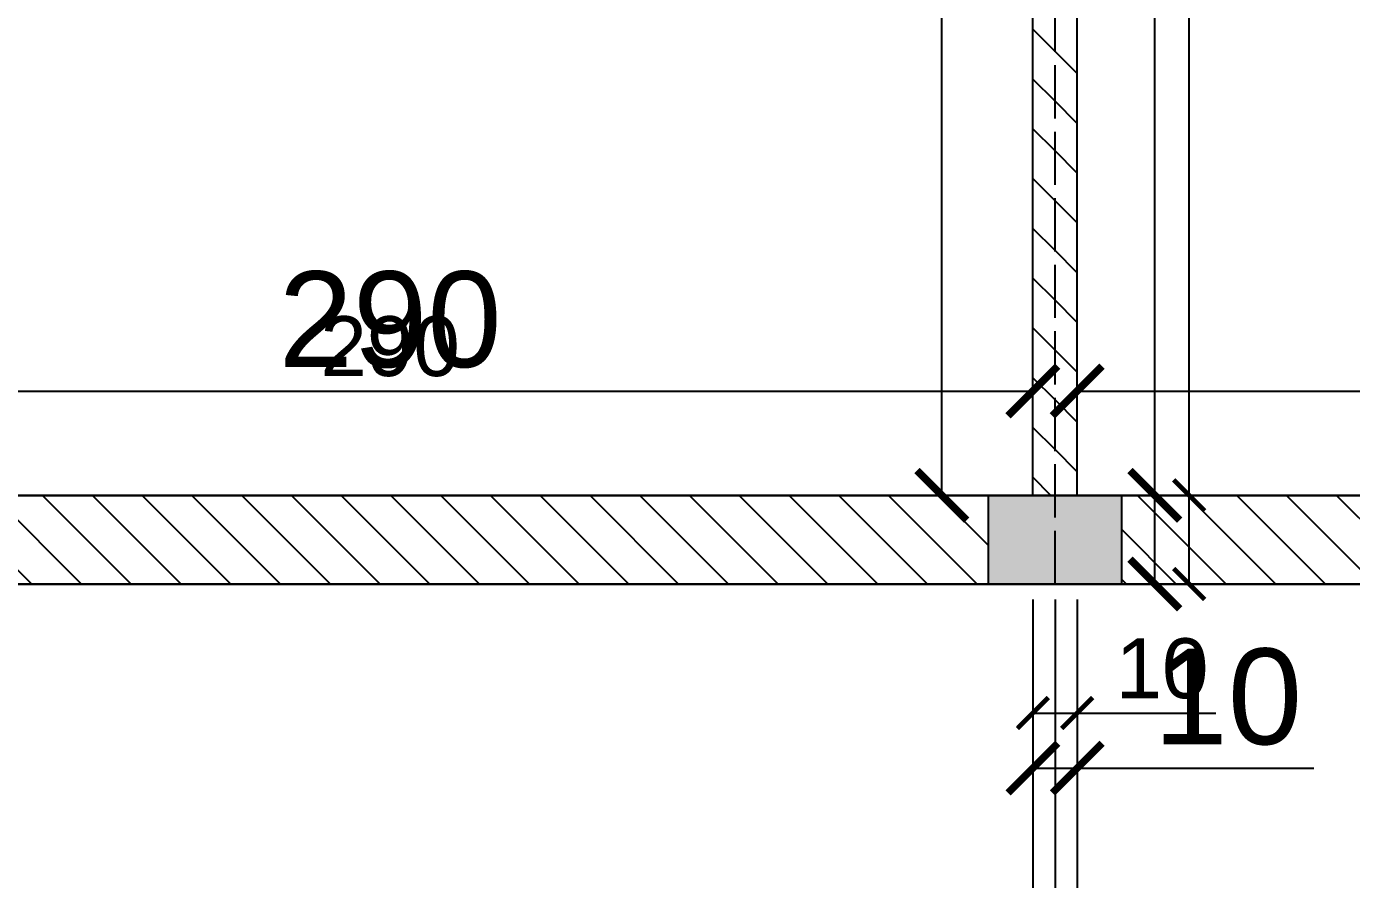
# Model space of a CAD drawing. Header units: millimetres. Extents: x -26398 to 135532, y -376633 to 43268.
# Drawn here: x 37379.8 to 37678.7, y -147700.8 to -147508.4 of the extents above; entities that cross this region are included whole.
import ezdxf

# ---------------------------------------------------------------- set-up
doc = ezdxf.new("R2010")
doc.units = ezdxf.units.MM
doc.linetypes.add('ACAD_ISO02W100', pattern=[15, 12, -3])
for name, color, linetype in [('0 @ 5', 7, 'Continuous'), ('0 @ 8', 7, 'Continuous'), ('trục chia', 160, 'ACAD_ISO02W100'), ('TƯỜNG', 52, 'Continuous'), ('TƯỜNG @ 5', 52, 'Continuous'), ('TƯỜNG @ 8', 52, 'Continuous')]:
    doc.layers.add(name, color=color, linetype=linetype)
doc.styles.get("Standard").update_dxf_attribs({"font": 'arial.ttf'})
doc.dimstyles.new('SCALE dimmatbang', dxfattribs={"dimscale": 70, "dimtxt": 2.7, "dimasz": 1.4, "dimexe": 1.7, "dimexo": 0.7, "dimtad": 1, "dimtoh": 1, "dimdec": 1, "dimtxsty": 'Standard', "dimblk": 'ARCHTICK', "dimcen": 2.5, "dimclrd": 1, "dimclre": 256, "dimadec": 0, "dimazin": 0, "dimtfac": 1, "dimtdec": 1, "dimtmove": 0, "dimatfit": 3, "dimfxl": 1, "dimarcsym": 0})

# ---------------------------------------------------------------- blocks, each defined once
blk = doc.blocks.new('_ArchTick')
at = {"color": 0, "linetype": 'ByBlock', "const_width": 0.15}
blk.add_lwpolyline([(-0.5, -0.5), (0.5, 0.5)], dxfattribs=at)
blk = doc.blocks.new('*D6437')
at = {"color": 1, "lineweight": -2, "transparency": 16777216}
for p, q in [((37634.3, -147614.16), (37634.3, -147376.16)), ((37634.3, -147376.16), (37670.54, -147376.16)), ((37634.3, -147634.16), (37634.3, -147614.16))]:
    blk.add_line(p, q, dxfattribs=at)
at = {"lineweight": -2, "transparency": 16777216}
for p, q in [((37632.88, -147614.16), (37647.9, -147614.16)), ((37632.88, -147634.16), (37647.9, -147634.16))]:
    blk.add_line(p, q, dxfattribs=at)
at = {"layer": 'DEFPOINTS', "color": 0, "transparency": 16777216}
for p in [(37627.28, -147614.16), (37634.3, -147614.16), (37627.28, -147634.16)]:
    blk.add_point(p, dxfattribs=at)
at = {"color": 1, "lineweight": -2, "transparency": 16777216, "xscale": 11.2, "yscale": 11.2, "zscale": 11.2}
for p, rotation in [((37634.3, -147614.16), 90), ((37634.3, -147634.16), 270)]:
    blk.add_blockref('_ArchTick', p, dxfattribs=dict(at, rotation=rotation))
at = {"color": 0, "transparency": 16777216, "insert": (37654.92, -147360.13), "char_height": 21.6, "attachment_point": 5}
blk.add_mtext('20', dxfattribs=at)
blk = doc.blocks.new('*D6438')
at = {"color": 1, "lineweight": -2, "transparency": 16777216}
for p, q in [((37642.03, -147614.16), (37642.03, -147376.16)), ((37642.03, -147376.16), (37664.68, -147376.16)), ((37642.03, -147634.16), (37642.03, -147614.16))]:
    blk.add_line(p, q, dxfattribs=at)
at = {"lineweight": -2, "transparency": 16777216}
for p, q in [((37630.78, -147614.16), (37650.53, -147614.16)), ((37630.78, -147634.16), (37650.53, -147634.16))]:
    blk.add_line(p, q, dxfattribs=at)
at = {"layer": 'DEFPOINTS', "color": 0, "transparency": 16777216}
for p in [(37627.28, -147614.16), (37642.03, -147614.16), (37627.28, -147634.16)]:
    blk.add_point(p, dxfattribs=at)
at = {"color": 1, "lineweight": -2, "transparency": 16777216, "xscale": 7, "yscale": 7, "zscale": 7}
for p, rotation in [((37642.03, -147614.16), 90), ((37642.03, -147634.16), 270)]:
    blk.add_blockref('_ArchTick', p, dxfattribs=dict(at, rotation=rotation))
at = {"color": 0, "transparency": 16777216, "insert": (37654.92, -147366.14), "char_height": 13.5, "attachment_point": 5}
blk.add_mtext('20', dxfattribs=at)
blk = doc.blocks.new('*D6653')
at = {"layer": 'DEFPOINTS', "color": 0, "transparency": 16777216}
for p in [(37606.78, -147590.63), (37316.78, -147614.16), (37606.78, -147614.16)]:
    blk.add_point(p, dxfattribs=at)
at = {"layer": 'TƯỜNG', "lineweight": -2, "transparency": 16777216}
for p, q in [((37316.78, -147608.56), (37316.78, -147577.03)), ((37606.78, -147608.56), (37606.78, -147577.03))]:
    blk.add_line(p, q, dxfattribs=at)
at = {"layer": 'TƯỜNG', "color": 1, "lineweight": -2, "transparency": 16777216}
blk.add_line((37316.78, -147590.63), (37606.78, -147590.63), dxfattribs=at)
at = {"layer": 'TƯỜNG', "color": 1, "lineweight": -2, "transparency": 16777216, "xscale": 11.2, "yscale": 11.2, "zscale": 11.2, "rotation": 180}
blk.add_blockref('_ArchTick', (37316.78, -147590.63), dxfattribs=at)
at = {"layer": 'TƯỜNG', "color": 1, "lineweight": -2, "transparency": 16777216, "xscale": 11.2, "yscale": 11.2, "zscale": 11.2}
blk.add_blockref('_ArchTick', (37606.78, -147590.63), dxfattribs=at)
at = {"layer": 'TƯỜNG', "color": 0, "transparency": 16777216, "insert": (37461.78, -147574.6), "char_height": 21.6, "attachment_point": 5}
blk.add_mtext('290', dxfattribs=at)
blk = doc.blocks.new('*D6654')
at = {"layer": 'DEFPOINTS', "color": 0, "transparency": 16777216}
for p in [(37606.78, -147590.63), (37316.78, -147614.16), (37606.78, -147614.16)]:
    blk.add_point(p, dxfattribs=at)
at = {"layer": 'TƯỜNG', "lineweight": -2, "transparency": 16777216}
for p, q in [((37316.78, -147610.66), (37316.78, -147582.13)), ((37606.78, -147610.66), (37606.78, -147582.13))]:
    blk.add_line(p, q, dxfattribs=at)
at = {"layer": 'TƯỜNG', "color": 1, "lineweight": -2, "transparency": 16777216}
blk.add_line((37316.78, -147590.63), (37606.78, -147590.63), dxfattribs=at)
at = {"layer": 'TƯỜNG', "color": 1, "lineweight": -2, "transparency": 16777216, "xscale": 7, "yscale": 7, "zscale": 7, "rotation": 180}
blk.add_blockref('_ArchTick', (37316.78, -147590.63), dxfattribs=at)
at = {"layer": 'TƯỜNG', "color": 1, "lineweight": -2, "transparency": 16777216, "xscale": 7, "yscale": 7, "zscale": 7}
blk.add_blockref('_ArchTick', (37606.78, -147590.63), dxfattribs=at)
at = {"layer": 'TƯỜNG', "color": 0, "transparency": 16777216, "insert": (37461.78, -147580.61), "char_height": 13.5, "attachment_point": 5}
blk.add_mtext('290', dxfattribs=at)
blk = doc.blocks.new('*D6656')
at = {"lineweight": -2, "transparency": 16777216}
for p, q in [((37601.18, -147244.16), (37572.63, -147244.16)), ((37601.18, -147614.16), (37572.63, -147614.16))]:
    blk.add_line(p, q, dxfattribs=at)
at = {"color": 1, "lineweight": -2, "transparency": 16777216}
blk.add_line((37586.23, -147614.16), (37586.23, -147244.16), dxfattribs=at)
at = {"layer": 'DEFPOINTS', "color": 0, "transparency": 16777216}
for p in [(37586.23, -147244.16), (37606.78, -147244.16), (37606.78, -147614.16)]:
    blk.add_point(p, dxfattribs=at)
at = {"color": 1, "lineweight": -2, "transparency": 16777216, "xscale": 11.2, "yscale": 11.2, "zscale": 11.2}
for p, rotation in [((37586.23, -147244.16), 90), ((37586.23, -147614.16), 270)]:
    blk.add_blockref('_ArchTick', p, dxfattribs=dict(at, rotation=rotation))
at = {"color": 0, "transparency": 16777216, "insert": (37570.19, -147429.16), "char_height": 21.6, "attachment_point": 5, "rotation": 90}
blk.add_mtext('370', dxfattribs=at)
blk = doc.blocks.new('*D6657')
at = {"lineweight": -2, "transparency": 16777216}
for p, q in [((37603.28, -147244.16), (37577.73, -147244.16)), ((37603.28, -147614.16), (37577.73, -147614.16))]:
    blk.add_line(p, q, dxfattribs=at)
at = {"color": 1, "lineweight": -2, "transparency": 16777216}
blk.add_line((37586.23, -147614.16), (37586.23, -147244.16), dxfattribs=at)
at = {"layer": 'DEFPOINTS', "color": 0, "transparency": 16777216}
for p in [(37586.23, -147244.16), (37606.78, -147244.16), (37606.78, -147614.16)]:
    blk.add_point(p, dxfattribs=at)
at = {"color": 1, "lineweight": -2, "transparency": 16777216, "xscale": 7, "yscale": 7, "zscale": 7}
for p, rotation in [((37586.23, -147244.16), 90), ((37586.23, -147614.16), 270)]:
    blk.add_blockref('_ArchTick', p, dxfattribs=dict(at, rotation=rotation))
at = {"color": 0, "transparency": 16777216, "insert": (37576.21, -147429.16), "char_height": 13.5, "attachment_point": 5, "rotation": 90}
blk.add_mtext('370', dxfattribs=at)
blk = doc.blocks.new('*D6659')
at = {"lineweight": -2, "transparency": 16777216}
for p, q in [((37616.78, -147608.56), (37616.78, -147577.03)), ((37906.78, -147608.56), (37906.78, -147577.03))]:
    blk.add_line(p, q, dxfattribs=at)
at = {"color": 1, "lineweight": -2, "transparency": 16777216}
blk.add_line((37616.78, -147590.63), (37906.78, -147590.63), dxfattribs=at)
at = {"layer": 'DEFPOINTS', "color": 0, "transparency": 16777216}
for p in [(37906.78, -147590.63), (37616.78, -147614.16), (37906.78, -147614.16)]:
    blk.add_point(p, dxfattribs=at)
at = {"color": 1, "lineweight": -2, "transparency": 16777216, "xscale": 11.2, "yscale": 11.2, "zscale": 11.2, "rotation": 180}
blk.add_blockref('_ArchTick', (37616.78, -147590.63), dxfattribs=at)
at = {"color": 1, "lineweight": -2, "transparency": 16777216, "xscale": 11.2, "yscale": 11.2, "zscale": 11.2}
blk.add_blockref('_ArchTick', (37906.78, -147590.63), dxfattribs=at)
at = {"color": 0, "transparency": 16777216, "insert": (37761.78, -147574.6), "char_height": 21.6, "attachment_point": 5}
blk.add_mtext('290', dxfattribs=at)
blk = doc.blocks.new('*D6660')
at = {"lineweight": -2, "transparency": 16777216}
for p, q in [((37616.78, -147610.66), (37616.78, -147582.13)), ((37906.78, -147610.66), (37906.78, -147582.13))]:
    blk.add_line(p, q, dxfattribs=at)
at = {"color": 1, "lineweight": -2, "transparency": 16777216}
blk.add_line((37616.78, -147590.63), (37906.78, -147590.63), dxfattribs=at)
at = {"layer": 'DEFPOINTS', "color": 0, "transparency": 16777216}
for p in [(37906.78, -147590.63), (37616.78, -147614.16), (37906.78, -147614.16)]:
    blk.add_point(p, dxfattribs=at)
at = {"color": 1, "lineweight": -2, "transparency": 16777216, "xscale": 7, "yscale": 7, "zscale": 7, "rotation": 180}
blk.add_blockref('_ArchTick', (37616.78, -147590.63), dxfattribs=at)
at = {"color": 1, "lineweight": -2, "transparency": 16777216, "xscale": 7, "yscale": 7, "zscale": 7}
blk.add_blockref('_ArchTick', (37906.78, -147590.63), dxfattribs=at)
at = {"color": 0, "transparency": 16777216, "insert": (37761.78, -147580.61), "char_height": 13.5, "attachment_point": 5}
blk.add_mtext('290', dxfattribs=at)
blk = doc.blocks.new('*D6797')
at = {"lineweight": -2, "transparency": 16777216}
for p, q in [((37316.78, -147639.76), (37316.78, -147749.75)), ((37606.78, -147639.76), (37606.78, -147749.75))]:
    blk.add_line(p, q, dxfattribs=at)
at = {"color": 1, "lineweight": -2, "transparency": 16777216}
blk.add_line((37316.78, -147736.15), (37606.78, -147736.15), dxfattribs=at)
at = {"layer": 'DEFPOINTS', "color": 0, "transparency": 16777216}
for p in [(37316.78, -147634.16), (37606.78, -147634.16), (37606.78, -147736.15)]:
    blk.add_point(p, dxfattribs=at)
at = {"color": 1, "lineweight": -2, "transparency": 16777216, "xscale": 11.2, "yscale": 11.2, "zscale": 11.2, "rotation": 180}
blk.add_blockref('_ArchTick', (37316.78, -147736.15), dxfattribs=at)
at = {"color": 1, "lineweight": -2, "transparency": 16777216, "xscale": 11.2, "yscale": 11.2, "zscale": 11.2}
blk.add_blockref('_ArchTick', (37606.78, -147736.15), dxfattribs=at)
at = {"color": 0, "transparency": 16777216, "insert": (37461.78, -147720.13), "char_height": 21.6, "attachment_point": 5}
blk.add_mtext('290', dxfattribs=at)
blk = doc.blocks.new('*D6798')
at = {"lineweight": -2, "transparency": 16777216}
for p, q in [((37316.78, -147637.66), (37316.78, -147744.65)), ((37606.78, -147637.66), (37606.78, -147744.65))]:
    blk.add_line(p, q, dxfattribs=at)
at = {"color": 1, "lineweight": -2, "transparency": 16777216}
blk.add_line((37316.78, -147736.15), (37606.78, -147736.15), dxfattribs=at)
at = {"layer": 'DEFPOINTS', "color": 0, "transparency": 16777216}
for p in [(37316.78, -147634.16), (37606.78, -147634.16), (37606.78, -147736.15)]:
    blk.add_point(p, dxfattribs=at)
at = {"color": 1, "lineweight": -2, "transparency": 16777216, "xscale": 7, "yscale": 7, "zscale": 7, "rotation": 180}
blk.add_blockref('_ArchTick', (37316.78, -147736.15), dxfattribs=at)
at = {"color": 1, "lineweight": -2, "transparency": 16777216, "xscale": 7, "yscale": 7, "zscale": 7}
blk.add_blockref('_ArchTick', (37606.78, -147736.15), dxfattribs=at)
at = {"color": 0, "transparency": 16777216, "insert": (37461.78, -147726.14), "char_height": 13.5, "attachment_point": 5}
blk.add_mtext('290', dxfattribs=at)
blk = doc.blocks.new('*D6800')
at = {"lineweight": -2, "transparency": 16777216}
for p, q in [((37616.78, -147639.76), (37616.78, -147749.75)), ((37906.78, -147639.76), (37906.78, -147749.75))]:
    blk.add_line(p, q, dxfattribs=at)
at = {"color": 1, "lineweight": -2, "transparency": 16777216}
blk.add_line((37616.78, -147736.15), (37906.78, -147736.15), dxfattribs=at)
at = {"layer": 'DEFPOINTS', "color": 0, "transparency": 16777216}
for p in [(37616.78, -147634.16), (37906.78, -147634.16), (37906.78, -147736.15)]:
    blk.add_point(p, dxfattribs=at)
at = {"color": 1, "lineweight": -2, "transparency": 16777216, "xscale": 11.2, "yscale": 11.2, "zscale": 11.2, "rotation": 180}
blk.add_blockref('_ArchTick', (37616.78, -147736.15), dxfattribs=at)
at = {"color": 1, "lineweight": -2, "transparency": 16777216, "xscale": 11.2, "yscale": 11.2, "zscale": 11.2}
blk.add_blockref('_ArchTick', (37906.78, -147736.15), dxfattribs=at)
at = {"color": 0, "transparency": 16777216, "insert": (37761.78, -147720.13), "char_height": 21.6, "attachment_point": 5}
blk.add_mtext('290', dxfattribs=at)
blk = doc.blocks.new('*D6801')
at = {"lineweight": -2, "transparency": 16777216}
for p, q in [((37616.78, -147637.66), (37616.78, -147744.65)), ((37906.78, -147637.66), (37906.78, -147744.65))]:
    blk.add_line(p, q, dxfattribs=at)
at = {"color": 1, "lineweight": -2, "transparency": 16777216}
blk.add_line((37616.78, -147736.15), (37906.78, -147736.15), dxfattribs=at)
at = {"layer": 'DEFPOINTS', "color": 0, "transparency": 16777216}
for p in [(37616.78, -147634.16), (37906.78, -147634.16), (37906.78, -147736.15)]:
    blk.add_point(p, dxfattribs=at)
at = {"color": 1, "lineweight": -2, "transparency": 16777216, "xscale": 7, "yscale": 7, "zscale": 7, "rotation": 180}
blk.add_blockref('_ArchTick', (37616.78, -147736.15), dxfattribs=at)
at = {"color": 1, "lineweight": -2, "transparency": 16777216, "xscale": 7, "yscale": 7, "zscale": 7}
blk.add_blockref('_ArchTick', (37906.78, -147736.15), dxfattribs=at)
at = {"color": 0, "transparency": 16777216, "insert": (37761.78, -147726.14), "char_height": 13.5, "attachment_point": 5}
blk.add_mtext('290', dxfattribs=at)
blk = doc.blocks.new('*D6827')
at = {"lineweight": -2, "transparency": 16777216}
for p, q in [((37606.78, -147639.76), (37606.78, -147689.28)), ((37616.78, -147639.76), (37616.78, -147689.28))]:
    blk.add_line(p, q, dxfattribs=at)
at = {"color": 1, "lineweight": -2, "transparency": 16777216}
for p, q in [((37606.78, -147675.68), (37616.78, -147675.68)), ((37616.78, -147675.68), (37670.17, -147675.68))]:
    blk.add_line(p, q, dxfattribs=at)
at = {"layer": 'DEFPOINTS', "color": 0, "transparency": 16777216}
for p in [(37606.78, -147634.16), (37616.78, -147634.16), (37616.78, -147675.68)]:
    blk.add_point(p, dxfattribs=at)
at = {"color": 1, "lineweight": -2, "transparency": 16777216, "xscale": 11.2, "yscale": 11.2, "zscale": 11.2, "rotation": 180}
blk.add_blockref('_ArchTick', (37606.78, -147675.68), dxfattribs=at)
at = {"color": 1, "lineweight": -2, "transparency": 16777216, "xscale": 11.2, "yscale": 11.2, "zscale": 11.2}
blk.add_blockref('_ArchTick', (37616.78, -147675.68), dxfattribs=at)
at = {"color": 0, "transparency": 16777216, "insert": (37650.76, -147659.65), "char_height": 21.6, "attachment_point": 5}
blk.add_mtext('10', dxfattribs=at)
blk = doc.blocks.new('*D6828')
at = {"lineweight": -2, "transparency": 16777216}
for p, q in [((37606.78, -147637.66), (37606.78, -147671.76)), ((37616.78, -147637.66), (37616.78, -147671.76))]:
    blk.add_line(p, q, dxfattribs=at)
at = {"color": 1, "lineweight": -2, "transparency": 16777216}
for p, q in [((37606.78, -147663.26), (37616.78, -147663.26)), ((37616.78, -147663.26), (37648.05, -147663.26))]:
    blk.add_line(p, q, dxfattribs=at)
at = {"layer": 'DEFPOINTS', "color": 0, "transparency": 16777216}
for p in [(37606.78, -147634.16), (37616.78, -147634.16), (37616.78, -147663.26)]:
    blk.add_point(p, dxfattribs=at)
at = {"color": 1, "lineweight": -2, "transparency": 16777216, "xscale": 7, "yscale": 7, "zscale": 7, "rotation": 180}
blk.add_blockref('_ArchTick', (37606.78, -147663.26), dxfattribs=at)
at = {"color": 1, "lineweight": -2, "transparency": 16777216, "xscale": 7, "yscale": 7, "zscale": 7}
blk.add_blockref('_ArchTick', (37616.78, -147663.26), dxfattribs=at)
at = {"color": 0, "transparency": 16777216, "insert": (37635.92, -147653.24), "char_height": 13.5, "attachment_point": 5}
blk.add_mtext('10', dxfattribs=at)
blk = doc.blocks.new('*D6854')
at = {"lineweight": -2, "transparency": 16777216}
for p, q in [((37311.78, -147639.76), (37311.78, -147864.48)), ((37611.78, -147639.76), (37611.78, -147864.48))]:
    blk.add_line(p, q, dxfattribs=at)
at = {"color": 1, "lineweight": -2, "transparency": 16777216}
blk.add_line((37311.78, -147850.88), (37611.78, -147850.88), dxfattribs=at)
at = {"layer": 'DEFPOINTS', "color": 0, "transparency": 16777216}
for p in [(37311.78, -147634.16), (37611.78, -147634.16), (37611.78, -147850.88)]:
    blk.add_point(p, dxfattribs=at)
at = {"color": 1, "lineweight": -2, "transparency": 16777216, "xscale": 11.2, "yscale": 11.2, "zscale": 11.2, "rotation": 180}
blk.add_blockref('_ArchTick', (37311.78, -147850.88), dxfattribs=at)
at = {"color": 1, "lineweight": -2, "transparency": 16777216, "xscale": 11.2, "yscale": 11.2, "zscale": 11.2}
blk.add_blockref('_ArchTick', (37611.78, -147850.88), dxfattribs=at)
at = {"color": 0, "transparency": 16777216, "insert": (37461.78, -147834.85), "char_height": 21.6, "attachment_point": 5}
blk.add_mtext('300', dxfattribs=at)
blk = doc.blocks.new('*D6855')
at = {"lineweight": -2, "transparency": 16777216}
for p, q in [((37311.78, -147637.66), (37311.78, -147859.38)), ((37611.78, -147637.66), (37611.78, -147859.38))]:
    blk.add_line(p, q, dxfattribs=at)
at = {"color": 1, "lineweight": -2, "transparency": 16777216}
blk.add_line((37311.78, -147850.88), (37611.78, -147850.88), dxfattribs=at)
at = {"layer": 'DEFPOINTS', "color": 0, "transparency": 16777216}
for p in [(37311.78, -147634.16), (37611.78, -147634.16), (37611.78, -147850.88)]:
    blk.add_point(p, dxfattribs=at)
at = {"color": 1, "lineweight": -2, "transparency": 16777216, "xscale": 7, "yscale": 7, "zscale": 7, "rotation": 180}
blk.add_blockref('_ArchTick', (37311.78, -147850.88), dxfattribs=at)
at = {"color": 1, "lineweight": -2, "transparency": 16777216, "xscale": 7, "yscale": 7, "zscale": 7}
blk.add_blockref('_ArchTick', (37611.78, -147850.88), dxfattribs=at)
at = {"color": 0, "transparency": 16777216, "insert": (37461.78, -147840.86), "char_height": 13.5, "attachment_point": 5}
blk.add_mtext('300', dxfattribs=at)
blk = doc.blocks.new('*D6857')
at = {"lineweight": -2, "transparency": 16777216}
for p, q in [((37611.78, -147639.76), (37611.78, -147864.48)), ((37911.78, -147639.76), (37911.78, -147864.48))]:
    blk.add_line(p, q, dxfattribs=at)
at = {"color": 1, "lineweight": -2, "transparency": 16777216}
blk.add_line((37611.78, -147850.88), (37911.78, -147850.88), dxfattribs=at)
at = {"layer": 'DEFPOINTS', "color": 0, "transparency": 16777216}
for p in [(37611.78, -147634.16), (37911.78, -147634.16), (37911.78, -147850.88)]:
    blk.add_point(p, dxfattribs=at)
at = {"color": 1, "lineweight": -2, "transparency": 16777216, "xscale": 11.2, "yscale": 11.2, "zscale": 11.2, "rotation": 180}
blk.add_blockref('_ArchTick', (37611.78, -147850.88), dxfattribs=at)
at = {"color": 1, "lineweight": -2, "transparency": 16777216, "xscale": 11.2, "yscale": 11.2, "zscale": 11.2}
blk.add_blockref('_ArchTick', (37911.78, -147850.88), dxfattribs=at)
at = {"color": 0, "transparency": 16777216, "insert": (37761.78, -147834.85), "char_height": 21.6, "attachment_point": 5}
blk.add_mtext('300', dxfattribs=at)
blk = doc.blocks.new('*D6858')
at = {"lineweight": -2, "transparency": 16777216}
for p, q in [((37611.78, -147637.66), (37611.78, -147859.38)), ((37911.78, -147637.66), (37911.78, -147859.38))]:
    blk.add_line(p, q, dxfattribs=at)
at = {"color": 1, "lineweight": -2, "transparency": 16777216}
blk.add_line((37611.78, -147850.88), (37911.78, -147850.88), dxfattribs=at)
at = {"layer": 'DEFPOINTS', "color": 0, "transparency": 16777216}
for p in [(37611.78, -147634.16), (37911.78, -147634.16), (37911.78, -147850.88)]:
    blk.add_point(p, dxfattribs=at)
at = {"color": 1, "lineweight": -2, "transparency": 16777216, "xscale": 7, "yscale": 7, "zscale": 7, "rotation": 180}
blk.add_blockref('_ArchTick', (37611.78, -147850.88), dxfattribs=at)
at = {"color": 1, "lineweight": -2, "transparency": 16777216, "xscale": 7, "yscale": 7, "zscale": 7}
blk.add_blockref('_ArchTick', (37911.78, -147850.88), dxfattribs=at)
at = {"color": 0, "transparency": 16777216, "insert": (37761.78, -147840.86), "char_height": 13.5, "attachment_point": 5}
blk.add_mtext('300', dxfattribs=at)
blk = doc.blocks.new('*U8998')
at = {"layer": '0 @ 5'}
dim = blk.add_linear_dim(base=(37642.03, -147614.16), p1=(37627.28, -147634.16), p2=(37627.28, -147614.16), angle=90, dimstyle='SCALE dimmatbang', override={"dimscale": 5, "dimtix": 0, "dimtofl": 1, "dimtmove": 0, "dimatfit": 3}, dxfattribs=at)
dim.commit()
dim.dimension.update_dxf_attribs({"geometry": '*D6438', "text_midpoint": (37654.92, -147376.16), "dimtype": 128})
at = {"layer": '0 @ 8'}
dim = blk.add_linear_dim(base=(37634.3, -147614.16), p1=(37627.28, -147634.16), p2=(37627.28, -147614.16), angle=90, dimstyle='SCALE dimmatbang', override={"dimscale": 8, "dimtix": 0, "dimtofl": 1, "dimtmove": 0, "dimatfit": 3}, dxfattribs=at)
dim.commit()
dim.dimension.update_dxf_attribs({"geometry": '*D6437', "text_midpoint": (37654.92, -147376.16), "dimtype": 128})
blk = doc.blocks.new('*U9070')
at = {"layer": 'TƯỜNG @ 5'}
dim = blk.add_linear_dim(base=(37606.78, -147590.63), p1=(37316.78, -147614.16), p2=(37606.78, -147614.16), angle=180, dimstyle='SCALE dimmatbang', override={"dimscale": 5, "dimtix": 0, "dimtofl": 1, "dimtmove": 0, "dimatfit": 3}, dxfattribs=at)
dim.commit()
dim.dimension.update_dxf_attribs({"geometry": '*D6654', "text_midpoint": (37461.78, -147580.61)})
at = {"layer": 'TƯỜNG @ 8'}
dim = blk.add_linear_dim(base=(37606.78, -147590.63), p1=(37316.78, -147614.16), p2=(37606.78, -147614.16), angle=180, dimstyle='SCALE dimmatbang', override={"dimscale": 8, "dimtix": 0, "dimtofl": 1, "dimtmove": 0, "dimatfit": 3}, dxfattribs=at)
dim.commit()
dim.dimension.update_dxf_attribs({"geometry": '*D6653', "text_midpoint": (37461.78, -147574.6)})
blk = doc.blocks.new('*U9071')
at = {"layer": '0 @ 5'}
dim = blk.add_linear_dim(base=(37586.23, -147244.16), p1=(37606.78, -147614.16), p2=(37606.78, -147244.16), angle=90, dimstyle='SCALE dimmatbang', override={"dimscale": 5, "dimtix": 0, "dimtofl": 1, "dimtmove": 0, "dimatfit": 3}, dxfattribs=at)
dim.commit()
dim.dimension.update_dxf_attribs({"geometry": '*D6657', "text_midpoint": (37576.21, -147429.16)})
at = {"layer": '0 @ 8'}
dim = blk.add_linear_dim(base=(37586.23, -147244.16), p1=(37606.78, -147614.16), p2=(37606.78, -147244.16), angle=90, dimstyle='SCALE dimmatbang', override={"dimscale": 8, "dimtix": 0, "dimtofl": 1, "dimtmove": 0, "dimatfit": 3}, dxfattribs=at)
dim.commit()
dim.dimension.update_dxf_attribs({"geometry": '*D6656', "text_midpoint": (37570.19, -147429.16)})
blk = doc.blocks.new('*U9072')
at = {"layer": '0 @ 5'}
dim = blk.add_linear_dim(base=(37906.78, -147590.63), p1=(37616.78, -147614.16), p2=(37906.78, -147614.16), angle=180, dimstyle='SCALE dimmatbang', override={"dimscale": 5, "dimtix": 0, "dimtofl": 1, "dimtmove": 0, "dimatfit": 3}, dxfattribs=at)
dim.commit()
dim.dimension.update_dxf_attribs({"geometry": '*D6660', "text_midpoint": (37761.78, -147580.61)})
at = {"layer": '0 @ 8'}
dim = blk.add_linear_dim(base=(37906.78, -147590.63), p1=(37616.78, -147614.16), p2=(37906.78, -147614.16), angle=180, dimstyle='SCALE dimmatbang', override={"dimscale": 8, "dimtix": 0, "dimtofl": 1, "dimtmove": 0, "dimatfit": 3}, dxfattribs=at)
dim.commit()
dim.dimension.update_dxf_attribs({"geometry": '*D6659', "text_midpoint": (37761.78, -147574.6)})
blk = doc.blocks.new('*U9118')
at = {"layer": '0 @ 5'}
dim = blk.add_linear_dim(base=(37606.78, -147736.15), p1=(37316.78, -147634.16), p2=(37606.78, -147634.16), angle=180, dimstyle='SCALE dimmatbang', override={"dimscale": 5, "dimtix": 0, "dimtofl": 1, "dimtmove": 0, "dimatfit": 3}, dxfattribs=at)
dim.commit()
dim.dimension.update_dxf_attribs({"geometry": '*D6798', "text_midpoint": (37461.78, -147726.14)})
at = {"layer": '0 @ 8'}
dim = blk.add_linear_dim(base=(37606.78, -147736.15), p1=(37316.78, -147634.16), p2=(37606.78, -147634.16), angle=180, dimstyle='SCALE dimmatbang', override={"dimscale": 8, "dimtix": 0, "dimtofl": 1, "dimtmove": 0, "dimatfit": 3}, dxfattribs=at)
dim.commit()
dim.dimension.update_dxf_attribs({"geometry": '*D6797', "text_midpoint": (37461.78, -147720.13)})
blk = doc.blocks.new('*U9119')
at = {"layer": '0 @ 5'}
dim = blk.add_linear_dim(base=(37906.78, -147736.15), p1=(37616.78, -147634.16), p2=(37906.78, -147634.16), angle=180, dimstyle='SCALE dimmatbang', override={"dimscale": 5, "dimtix": 0, "dimtofl": 1, "dimtmove": 0, "dimatfit": 3}, dxfattribs=at)
dim.commit()
dim.dimension.update_dxf_attribs({"geometry": '*D6801', "text_midpoint": (37761.78, -147726.14)})
at = {"layer": '0 @ 8'}
dim = blk.add_linear_dim(base=(37906.78, -147736.15), p1=(37616.78, -147634.16), p2=(37906.78, -147634.16), angle=180, dimstyle='SCALE dimmatbang', override={"dimscale": 8, "dimtix": 0, "dimtofl": 1, "dimtmove": 0, "dimatfit": 3}, dxfattribs=at)
dim.commit()
dim.dimension.update_dxf_attribs({"geometry": '*D6800', "text_midpoint": (37761.78, -147720.13)})
blk = doc.blocks.new('*U9128')
at = {"layer": '0 @ 5'}
dim = blk.add_linear_dim(base=(37616.78, -147663.26), p1=(37606.78, -147634.16), p2=(37616.78, -147634.16), angle=180, dimstyle='SCALE dimmatbang', override={"dimscale": 5, "dimtix": 0, "dimtofl": 1, "dimtmove": 0, "dimatfit": 3}, dxfattribs=at)
dim.commit()
dim.dimension.update_dxf_attribs({"geometry": '*D6828', "text_midpoint": (37635.92, -147653.24)})
at = {"layer": '0 @ 8'}
dim = blk.add_linear_dim(base=(37616.78, -147675.68), p1=(37606.78, -147634.16), p2=(37616.78, -147634.16), angle=180, dimstyle='SCALE dimmatbang', override={"dimscale": 8, "dimtix": 0, "dimtofl": 1, "dimtmove": 0, "dimatfit": 3}, dxfattribs=at)
dim.commit()
dim.dimension.update_dxf_attribs({"geometry": '*D6827', "text_midpoint": (37650.76, -147675.68), "dimtype": 128})
blk = doc.blocks.new('*U9137')
at = {"layer": '0 @ 5'}
dim = blk.add_linear_dim(base=(37611.78, -147850.88), p1=(37311.78, -147634.16), p2=(37611.78, -147634.16), angle=180, dimstyle='SCALE dimmatbang', override={"dimscale": 5, "dimtix": 0, "dimtofl": 1, "dimtmove": 0, "dimatfit": 3}, dxfattribs=at)
dim.commit()
dim.dimension.update_dxf_attribs({"geometry": '*D6855', "text_midpoint": (37461.78, -147840.86)})
at = {"layer": '0 @ 8'}
dim = blk.add_linear_dim(base=(37611.78, -147850.88), p1=(37311.78, -147634.16), p2=(37611.78, -147634.16), angle=180, dimstyle='SCALE dimmatbang', override={"dimscale": 8, "dimtix": 0, "dimtofl": 1, "dimtmove": 0, "dimatfit": 3}, dxfattribs=at)
dim.commit()
dim.dimension.update_dxf_attribs({"geometry": '*D6854', "text_midpoint": (37461.78, -147834.85)})
blk = doc.blocks.new('*U9138')
at = {"layer": '0 @ 5'}
dim = blk.add_linear_dim(base=(37911.78, -147850.88), p1=(37611.78, -147634.16), p2=(37911.78, -147634.16), angle=180, dimstyle='SCALE dimmatbang', override={"dimscale": 5, "dimtix": 0, "dimtofl": 1, "dimtmove": 0, "dimatfit": 3}, dxfattribs=at)
dim.commit()
dim.dimension.update_dxf_attribs({"geometry": '*D6858', "text_midpoint": (37761.78, -147840.86)})
at = {"layer": '0 @ 8'}
dim = blk.add_linear_dim(base=(37911.78, -147850.88), p1=(37611.78, -147634.16), p2=(37911.78, -147634.16), angle=180, dimstyle='SCALE dimmatbang', override={"dimscale": 8, "dimtix": 0, "dimtofl": 1, "dimtmove": 0, "dimatfit": 3}, dxfattribs=at)
dim.commit()
dim.dimension.update_dxf_attribs({"geometry": '*D6857', "text_midpoint": (37761.78, -147834.85)})

msp = doc.modelspace()

# ---------------------------------------------------------------- hatches: boundary and pattern name
h = msp.add_hatch(color=1)
h.dxf.hatch_style = 1
h.paths.add_polyline_path([(37596.78, -147634.16), (37626.78, -147634.16), (37626.78, -147614.16), (37596.78, -147614.16)])
at = {"layer": 'TƯỜNG'}
h = msp.add_hatch(dxfattribs=at)
h.set_pattern_fill('ANSI31', color=256, scale=2.5, angle=90)
h.set_pattern_definition([(135, (28271.811, -149862.609), (-5.61266, -5.61266), [])])
h.paths.add_polyline_path([(39311.78, -147614.16), (39311.78, -147634.16), (39502.16, -147634.16), (39502.16, -147614.16)])
h.paths.add_polyline_path([(39291.78, -147244.16), (39291.78, -147614.16), (39311.78, -147614.16), (39311.78, -147244.16)])
h.paths.add_polyline_path([(39111.78, -147614.16), (38926.78, -147614.16), (38926.78, -147634.16), (39291.78, -147634.16), (39291.78, -147614.16)])
h.paths.add_polyline_path([(39532.16, -147614.16), (39532.16, -147634.16), (39711.78, -147634.16), (39711.78, -147614.16)])
h.paths.add_polyline_path([(39711.78, -147614.16), (39711.78, -147634.16), (39891.78, -147634.16), (39891.78, -147614.16)])
h.paths.add_polyline_path([(38526.78, -147614.16), (38526.78, -147634.16), (38896.78, -147634.16), (38896.78, -147614.16)])
h.paths.add_polyline_path([(37926.78, -147614.16), (37926.78, -147634.16), (38496.78, -147634.16), (38496.78, -147614.16)])
h.paths.add_polyline_path([(37626.78, -147614.16), (37626.78, -147634.16), (37896.78, -147634.16), (37896.78, -147619.45), (37891.5, -147614.16)])
h.paths.add_polyline_path([(37326.78, -147614.16), (37326.78, -147633.16), (37327.78, -147634.16), (37596.78, -147634.16), (37596.78, -147614.16)])
h.paths.add_polyline_path([(36731.78, -147614.16), (36731.78, -147634.16), (37296.78, -147634.16), (37296.78, -147614.39), (37296.56, -147614.16)])
h.paths.add_polyline_path([(36411.15, -147614.16), (35911.78, -147614.16), (35911.78, -147634.16), (36711.78, -147634.16), (36711.78, -147614.16), (36516.78, -147614.16)])

# ---------------------------------------------------------------- linework, layer by layer
msp.add_lwpolyline([(37626.78, -147614.16), (37626.78, -147634.16), (37596.78, -147634.16), (37596.78, -147614.16)], close=True)
at = {"layer": 'trục chia'}
msp.add_line((37611.78, -147634.16), (37611.78, -147234.16), dxfattribs=at)
at = {"layer": 'TƯỜNG'}
for p, q in [((37606.78, -147614.16), (37606.78, -147234.16)), ((37616.78, -147614.16), (37616.78, -147234.16)), ((37611.78, -147514.05), (37606.78, -147509.05)), ((37616.78, -147519.05), (37611.78, -147514.05)), ((37611.78, -147525.28), (37606.78, -147520.28)), ((37616.78, -147530.28), (37611.78, -147525.28)), ((37611.78, -147536.5), (37606.78, -147531.5)), ((37616.78, -147541.5), (37611.78, -147536.5)), ((37611.78, -147547.73), (37606.78, -147542.73)), ((37616.78, -147552.73), (37611.78, -147547.73)), ((37611.78, -147558.95), (37606.78, -147553.95)), ((37616.78, -147563.95), (37611.78, -147558.95)), ((37611.78, -147570.18), (37606.78, -147565.18)), ((37616.78, -147575.18), (37611.78, -147570.18)), ((37611.78, -147581.4), (37606.78, -147576.4)), ((37616.78, -147586.4), (37611.78, -147581.4)), ((37611.78, -147592.63), (37606.78, -147587.63)), ((37616.78, -147597.63), (37611.78, -147592.63)), ((37611.78, -147603.85), (37606.78, -147598.85)), ((37616.78, -147608.85), (37611.78, -147603.85)), ((37610.86, -147614.16), (37606.78, -147610.08)), ((35911.78, -147614.16), (39711.78, -147614.16)), ((39291.78, -147614.16), (36731.78, -147614.16)), ((35911.78, -147634.16), (39711.78, -147634.16)), ((39311.78, -147634.16), (36711.78, -147634.16))]:
    msp.add_line(p, q, dxfattribs=at)

# ---------------------------------------------------------------- block references
for name in ['*U9071', '*U8998', '*U9072', '*U9137', '*U9118', '*U9128', '*U9138', '*U9119']:
    msp.add_blockref(name, (0, 0))
msp.add_blockref('*U9070', (0, 0), dxfattribs=at)

doc.saveas('drawing.dxf')
